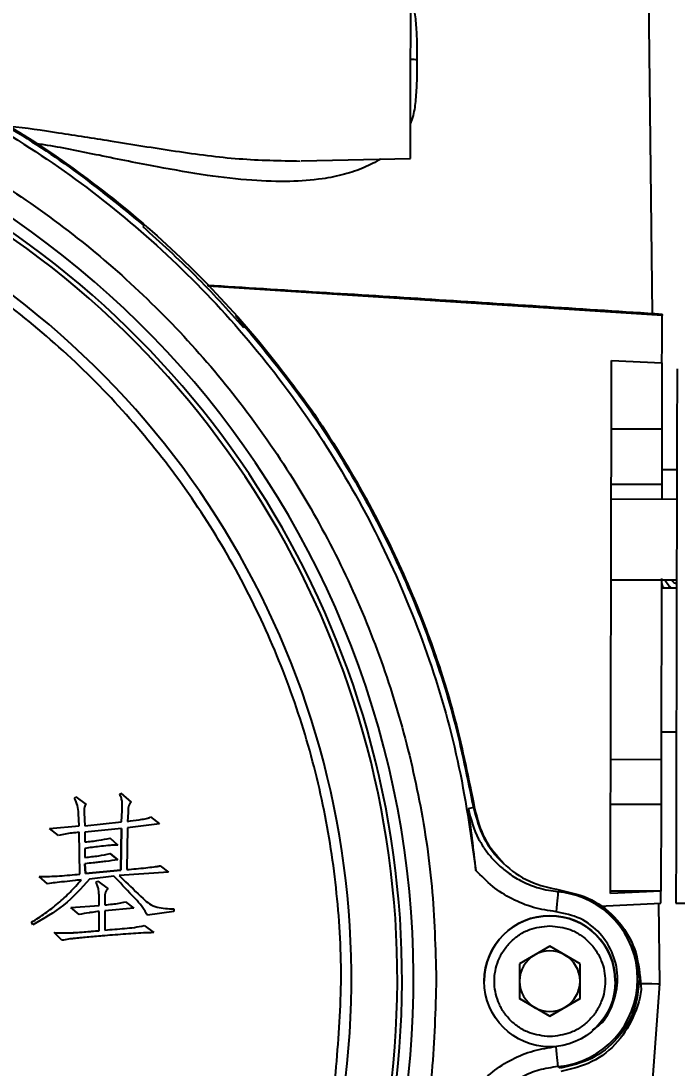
# Model space of a CAD drawing. Header units: millimetres. Extents: x 2085 to 4229, y 754 to 2271.
# Drawn here: x 2783 to 2848.1, y 2027.9 to 2131.8 of the extents above; entities that cross this region are included whole.
import ezdxf

# ---------------------------------------------------------------- set-up
doc = ezdxf.new("R2010")
doc.units = ezdxf.units.MM
doc.layers.add('AM_5', color=3, linetype='Continuous', lineweight=25)
doc.styles.add('SLDTEXTSTYLE1', font='txt.shx', dxfattribs={"width": 0.7, "bigfont": 'gbcbig.shx'})
doc.dimstyles.new('SLDDIMSTYLE12$0', dxfattribs={"dimtxt": 12, "dimasz": 10, "dimexe": 0, "dimexo": 0.0625, "dimgap": 0.875, "dimtad": 1, "dimdec": 1, "dimlfac": 1.8, "dimrnd": 1e-09, "dimzin": 12, "dimdsep": 46, "dimtxsty": 'SLDTEXTSTYLE1', "dimcen": 0.09, "dimdle": 8.16, "dimclrd": 3, "dimclre": 3, "dimadec": 0, "dimazin": 3, "dimtfac": 1, "dimtdec": 1, "dimtofl": 0, "dimtmove": 0, "dimatfit": 3, "dimfxl": 0, "dimfrac": 2, "dimtolj": 1, "dimlwd": 5, "dimlwe": 5, "dimarcsym": 0})

# ---------------------------------------------------------------- blocks, each defined once
blk = doc.blocks.new('*D57')
at = {"layer": 'AM_5', "color": 3, "lineweight": 5, "transparency": 16777216}
blk.add_line((2786.76, 2235.01), (2966.59, 2235.01), dxfattribs=at)
at = {"layer": 'AM_5', "color": 3, "linetype": 'Continuous', "lineweight": 5, "transparency": 16777216}
for p, q in [((2966.59, 2225.01), (2966.59, 1946.26)), ((2833.76, 1936.26), (2966.59, 1936.26))]:
    blk.add_line(p, q, dxfattribs=at)
at = {"layer": 'AM_5', "color": 3, "transparency": 16777216}
for points in [[(2964.92, 2225.01), (2968.26, 2225.01), (2966.59, 2235.01)], [(2964.92, 1946.26), (2968.26, 1946.26), (2966.59, 1936.26)]]:
    blk.add_solid(points, dxfattribs=at)
at = {"layer": 'Defpoints', "color": 0, "transparency": 16777216}
for p in [(2786.7, 2235.01), (2833.7, 1936.26), (2966.59, 1936.26)]:
    blk.add_point(p, dxfattribs=at)
at = {"layer": 'AM_5', "color": 0, "transparency": 16777216, "insert": (2959.71, 2085.63), "char_height": 12, "attachment_point": 5, "rotation": 90, "style": 'SLDTEXTSTYLE1'}
blk.add_mtext('\\A1;300', dxfattribs=at)

msp = doc.modelspace()

# ---------------------------------------------------------------- linework, layer by layer
at = {"color": 7, "linetype": 'Continuous', "lineweight": 25}
for p, q in [((2845.655, 2102.722), (2845.124, 2151.241)), ((2810.81, 2117.879), (2821.653, 2118.14)), ((2795.122, 2111.328), (2795.233, 2111.439)), ((2846.62, 2102.548), (2801.571, 2105.447)), ((2804.291, 2102.564), (2805.221, 2101.437)), ((2805.228, 2101.444), (2805.117, 2101.333)), ((2841.61, 2098.073), (2846.61, 2097.847)), ((2846.61, 2097.847), (2846.596, 2091.272)), ((2846.596, 2091.272), (2841.596, 2091.282)), ((2848.087, 2087.234), (2846.587, 2087.237)), ((2846.584, 2085.778), (2841.584, 2085.788)), ((2846.584, 2085.778), (2846.581, 2084.301)), ((2848.081, 2084.298), (2841.481, 2084.312)), ((2841.464, 2076.312), (2848.064, 2076.298)), ((2848.062, 2075.474), (2846.562, 2075.477)), ((2846.532, 2061.237), (2848.032, 2061.234)), ((2841.526, 2058.502), (2846.526, 2058.491)), ((2788.34, 2054.645), (2788.468, 2054.773)), ((2788.34, 2054.645), (2788.468, 2054.773)), ((2788.34, 2054.645), (2788.34, 2054.645)), ((2788.468, 2054.773), (2789.489, 2054.007)), ((2788.468, 2054.773), (2788.468, 2054.773)), ((2788.468, 2054.773), (2789.489, 2054.007)), ((2792.808, 2055.028), (2792.936, 2055.156)), ((2792.808, 2055.028), (2792.936, 2055.156)), ((2792.808, 2055.028), (2792.808, 2055.028)), ((2792.936, 2055.156), (2793.957, 2054.262)), ((2792.936, 2055.156), (2792.936, 2055.156)), ((2792.936, 2055.156), (2793.957, 2054.262)), ((2789.489, 2054.007), (2789.489, 2054.007)), ((2792.999, 2052.284), (2793.063, 2053.433)), ((2792.999, 2052.284), (2793.063, 2053.433)), ((2793.063, 2053.433), (2793.063, 2053.433)), ((2793.957, 2054.262), (2793.957, 2054.262)), ((2827.899, 2053.718), (2827.382, 2053.599)), ((2828.023, 2053.605), (2828.023, 2053.605)), ((2846.516, 2054.016), (2841.516, 2054.027)), ((2846.516, 2054.016), (2846.498, 2045.414)), ((2788.787, 2051.901), (2788.723, 2053.114)), ((2789.298, 2053.177), (2789.361, 2051.901)), ((2789.298, 2053.177), (2789.298, 2053.177)), ((2789.298, 2053.177), (2789.361, 2051.901)), ((2789.361, 2051.901), (2792.999, 2052.284)), ((2789.361, 2051.901), (2792.999, 2052.284)), ((2792.999, 2052.284), (2792.999, 2052.284)), ((2793.638, 2053.241), (2793.574, 2052.348)), ((2795.872, 2052.794), (2796.765, 2052.092)), ((2795.872, 2052.794), (2795.872, 2052.794)), ((2795.872, 2052.794), (2796.765, 2052.092)), ((2785.851, 2051.646), (2788.787, 2051.901)), ((2786.745, 2050.944), (2785.851, 2051.646)), ((2785.851, 2051.646), (2785.851, 2051.646)), ((2788.851, 2047.114), (2788.787, 2051.263)), ((2789.361, 2051.901), (2789.361, 2051.901)), ((2792.999, 2051.646), (2789.361, 2051.263)), ((2789.361, 2051.263), (2789.361, 2050.305)), ((2792.936, 2047.497), (2792.999, 2051.646)), ((2792.999, 2051.646), (2792.936, 2047.497)), ((2793.574, 2051.709), (2793.51, 2047.561)), ((2796.765, 2052.092), (2793.574, 2051.709)), ((2796.765, 2052.092), (2796.765, 2052.092)), ((2791.851, 2050.688), (2792.616, 2049.986)), ((2791.851, 2050.688), (2791.851, 2050.688)), ((2792.616, 2049.986), (2791.851, 2050.688)), ((2789.361, 2049.667), (2789.361, 2048.774)), ((2791.851, 2049.156), (2792.616, 2048.518)), ((2791.851, 2049.156), (2791.851, 2049.156)), ((2792.616, 2048.518), (2791.851, 2049.156)), ((2792.616, 2049.986), (2792.616, 2049.986)), ((2789.361, 2048.135), (2789.425, 2047.178)), ((2789.425, 2047.178), (2789.361, 2048.135)), ((2792.616, 2048.518), (2792.616, 2048.518)), ((2789.425, 2047.178), (2792.936, 2047.497)), ((2792.936, 2047.497), (2789.425, 2047.178)), ((2789.425, 2047.178), (2789.425, 2047.178)), ((2797.659, 2047.306), (2792.744, 2046.986)), ((2792.936, 2047.497), (2792.936, 2047.497)), ((2796.829, 2047.944), (2797.659, 2047.306)), ((2796.829, 2047.944), (2796.829, 2047.944)), ((2796.829, 2047.944), (2797.659, 2047.306)), ((2797.659, 2047.306), (2797.659, 2047.306)), ((2785.66, 2046.157), (2784.83, 2046.859)), ((2784.83, 2046.859), (2784.83, 2046.859)), ((2792.234, 2046.923), (2789.808, 2046.603)), ((2790.446, 2046.284), (2790.638, 2046.412)), ((2790.446, 2046.284), (2790.638, 2046.412)), ((2790.446, 2046.284), (2790.446, 2046.284)), ((2790.638, 2046.412), (2791.659, 2045.646)), ((2790.638, 2046.412), (2790.638, 2046.412)), ((2790.638, 2046.412), (2791.659, 2045.646)), ((2791.659, 2045.646), (2791.659, 2045.646)), ((2836.55, 2045.516), (2836.299, 2045.366)), ((2846.498, 2045.414), (2841.497, 2045.173)), ((2846.498, 2045.414), (2841.498, 2045.425)), ((2847.998, 2045.396), (2847.995, 2044.234)), ((2787.957, 2043.795), (2790.766, 2043.987)), ((2790.766, 2043.987), (2790.766, 2044.816)), ((2790.766, 2043.987), (2790.766, 2043.987)), ((2791.34, 2044.625), (2791.34, 2044.05)), ((2791.34, 2044.625), (2791.34, 2044.625)), ((2793.382, 2044.37), (2794.212, 2043.731)), ((2793.382, 2044.37), (2793.382, 2044.37)), ((2793.382, 2044.37), (2794.212, 2043.731)), ((2840.415, 2043.931), (2846.495, 2044.237)), ((2846.384, 2036.238), (2846.296, 2044.227)), ((2847.995, 2044.234), (2849.418, 2044.231)), ((2788.787, 2043.093), (2787.957, 2043.795)), ((2787.957, 2043.795), (2787.957, 2043.795)), ((2790.766, 2041.497), (2790.766, 2043.412)), ((2794.212, 2043.731), (2791.34, 2043.476)), ((2791.34, 2043.476), (2791.34, 2041.561)), ((2794.212, 2043.731), (2794.212, 2043.731)), ((2798.169, 2043.412), (2795.552, 2043.029)), ((2798.169, 2043.668), (2798.169, 2043.412)), ((2798.169, 2043.668), (2798.169, 2043.668)), ((2784.192, 2042.072), (2784.064, 2042.327)), ((2784.064, 2042.327), (2784.064, 2042.327)), ((2795.233, 2042.008), (2796.191, 2041.306)), ((2795.233, 2042.008), (2795.233, 2042.008)), ((2795.233, 2042.008), (2796.191, 2041.306)), ((2787.064, 2040.54), (2786.298, 2041.306)), ((2786.298, 2041.306), (2786.298, 2041.306)), ((2790.766, 2041.497), (2790.766, 2041.497)), ((2796.191, 2041.306), (2796.191, 2041.306)), ((2835.478, 2039.949), (2832.478, 2038.217)), ((2838.478, 2038.217), (2835.478, 2039.949)), ((2832.478, 2038.217), (2832.478, 2034.752)), ((2838.478, 2034.752), (2838.478, 2038.217)), ((2828.978, 2036.491), (2828.978, 2036.491)), ((2841.978, 2036.478), (2841.978, 2036.478)), ((2842.454, 1981.723), (2846.384, 2036.238)), ((2844.479, 2036.456), (2844.479, 2036.456)), ((2832.478, 2034.752), (2835.478, 2033.02)), ((2833.978, 2033.886), (2832.478, 2034.752)), ((2835.478, 2033.02), (2838.478, 2034.752)), ((2838.478, 2034.752), (2836.978, 2033.886)), ((2835.478, 2033.02), (2833.978, 2033.886)), ((2836.978, 2033.886), (2835.478, 2033.02)), ((2835.478, 2033.02), (2835.478, 2033.02)), ((2836.55, 2027.864), (2836.299, 2028.013))]:
    msp.add_line(p, q, dxfattribs=at)
at = {"color": 7, "linetype": 'Continuous', "lineweight": 25, "flags": 128}
for points in [[(2848.109, 2097.261), (2848.104, 2095.047), (2848.099, 2092.589), (2848.093, 2089.916), (2848.087, 2087.059), (2848.08, 2084.052), (2848.074, 2080.929), (2848.067, 2077.728), (2848.06, 2074.486), (2848.053, 2071.241), (2848.046, 2068.031), (2848.039, 2064.894), (2848.033, 2061.867), (2848.027, 2058.984), (2848.021, 2056.28), (2848.016, 2053.787), (2848.011, 2051.533), (2848.007, 2049.546), (2848.003, 2047.848), (2848, 2046.459), (2847.998, 2045.396)], [(2847.572, 2075.475), (2847.295, 2075.706), (2846.844, 2076.3)], [(2836.299, 2045.366), (2836.295, 2045.322), (2836.284, 2045.205), (2836.267, 2045.019), (2836.243, 2044.771), (2836.215, 2044.471), (2836.183, 2044.129), (2836.148, 2043.76), (2836.111, 2043.376)], [(2844.404, 2036.242), (2844.614, 2036.241), (2845.595, 2036.239), (2846.186, 2036.238), (2846.384, 2036.238)], [(2836.299, 2028.013), (2836.295, 2028.057), (2836.284, 2028.175), (2836.267, 2028.361), (2836.243, 2028.608), (2836.215, 2028.909), (2836.183, 2029.25), (2836.148, 2029.62), (2836.111, 2030.004)]]:
    msp.add_lwpolyline(points, dxfattribs=at)
at = {"color": 7, "linetype": 'Continuous', "lineweight": 25}
msp.add_circle((2835.478, 2036.484), 6.5, dxfattribs=at)
for centre, radius, start, end in [((2730.479, 2036.689), 91.48, 295.79271, 180), ((2822.371, 2139.473), 11.51, 266.68387, 269.63147), ((2730.479, 2036.689), 90.341, 353.64897, 186.35103), ((2730.479, 2036.689), 89.875, 353.64897, 186.35103), ((2730.479, 2036.689), 85.319, 353.33017, 186.66983), ((2835.479, 2036.69), 8.715, 275.40246, 84.59754), ((2835.478, 2036.485), 6.5, 359.93876, 179.93876), ((2835.478, 2036.485), 3, 120, 180), ((2835.478, 2036.485), 3, 60, 120), ((2835.478, 2036.485), 3, 0, 60), ((2835.478, 2036.485), 3, 180, 240), ((2835.478, 2036.485), 3, 300, 0), ((2835.478, 2036.485), 3, 240, 300)]:
    msp.add_arc(centre, radius, start, end, dxfattribs=at)
for points in [[(2821.653, 2118.14), (2821.653, 2118.177), (2821.653, 2118.25), (2821.655, 2118.836), (2821.657, 2119.746), (2821.659, 2120.981), (2821.663, 2122.482), (2821.666, 2124.196), (2821.67, 2126.056), (2821.674, 2127.99), (2821.678, 2129.924), (2821.682, 2131.784), (2821.686, 2133.498), (2821.689, 2135), (2821.692, 2136.234), (2821.694, 2137.144), (2821.695, 2137.73), (2821.695, 2137.803), (2821.695, 2137.84)], [(2741.268, 2134.363), (2744.92, 2133.839), (2752.223, 2132.791), (2762.866, 2129.672), (2773.109, 2125.464), (2782.81, 2120.108), (2791.849, 2113.704), (2800.112, 2106.322), (2807.493, 2098.06), (2813.898, 2089.021), (2819.253, 2079.32), (2823.461, 2069.077), (2826.58, 2058.434), (2827.629, 2051.131), (2828.153, 2047.479)], [(2747.507, 2134.11), (2750.421, 2133.522), (2756.248, 2132.346), (2764.743, 2129.593), (2772.972, 2126.146), (2780.843, 2121.946), (2788.343, 2117.101), (2792.936, 2113.326), (2795.233, 2111.439)], [(2747.811, 2134.161), (2751.105, 2133.475), (2757.694, 2132.102), (2767.246, 2128.781), (2776.429, 2124.577), (2785.132, 2119.442), (2793.269, 2113.452), (2800.753, 2106.665), (2807.509, 2099.151), (2813.464, 2090.989), (2818.562, 2082.264), (2822.727, 2073.063), (2826.006, 2063.496), (2827.351, 2056.902), (2828.023, 2053.605)], [(2730.479, 2130.43), (2733.547, 2130.343), (2739.682, 2130.169), (2748.796, 2128.766), (2757.734, 2126.541), (2766.41, 2123.433), (2774.739, 2119.495), (2782.642, 2114.757), (2790.043, 2109.269), (2796.87, 2103.081), (2803.058, 2096.254), (2808.547, 2088.853), (2813.284, 2080.95), (2817.222, 2072.62), (2820.33, 2063.945), (2822.555, 2055.007), (2823.958, 2045.893), (2824.132, 2039.757), (2824.219, 2036.69)], [(2814.195, 2026.899), (2814.449, 2029.852), (2814.958, 2035.759), (2814.534, 2044.657), (2813.243, 2053.46), (2811.014, 2062.078), (2807.895, 2070.414), (2803.915, 2078.375), (2799.12, 2085.873), (2793.561, 2092.824), (2787.302, 2099.152), (2780.412, 2104.786), (2772.967, 2109.664), (2765.05, 2113.73), (2756.749, 2116.945), (2748.156, 2119.25), (2739.367, 2120.705), (2733.442, 2120.885), (2730.479, 2120.975)], [(2805.117, 2101.333), (2803.54, 2103.088), (2800.388, 2106.599), (2796.877, 2109.751), (2795.122, 2111.328)], [(2846.61, 2097.847), (2846.612, 2098.807), (2846.616, 2100.727), (2846.619, 2101.941), (2846.62, 2102.548)], [(2805.228, 2101.444), (2807.115, 2099.147), (2810.89, 2094.554), (2815.735, 2087.054), (2819.935, 2079.183), (2823.382, 2070.954), (2826.135, 2062.459), (2827.311, 2056.632), (2827.899, 2053.718)], [(2841.497, 2045.173), (2841.498, 2045.61), (2841.5, 2046.483), (2841.504, 2048.462), (2841.51, 2050.887), (2841.516, 2053.762), (2841.523, 2057.02), (2841.53, 2060.602), (2841.539, 2064.441), (2841.547, 2068.465), (2841.556, 2072.597), (2841.565, 2076.76), (2841.574, 2080.876), (2841.582, 2084.867), (2841.59, 2088.66), (2841.598, 2092.174), (2841.605, 2095.383), (2841.608, 2097.176), (2841.61, 2098.073)], [(2846.596, 2091.272), (2846.595, 2090.876), (2846.593, 2090.084), (2846.59, 2088.574), (2846.587, 2087.043), (2846.585, 2086.199), (2846.584, 2085.778)], [(2846.526, 2058.491), (2846.525, 2058.245), (2846.524, 2057.754), (2846.522, 2056.623), (2846.519, 2055.334), (2846.517, 2054.455), (2846.516, 2054.016)], [(2836.55, 2045.516), (2837.603, 2045.273), (2839.711, 2044.789), (2842.265, 2042.702), (2844.029, 2039.916), (2844.256, 2037.765), (2844.369, 2036.69)], [(2846.495, 2044.237), (2846.495, 2044.287), (2846.496, 2044.386), (2846.497, 2045.072), (2846.498, 2045.414)], [(2824.219, 2036.69), (2824.132, 2033.622), (2823.958, 2027.487), (2822.555, 2018.373), (2820.33, 2009.435), (2817.222, 2000.759), (2813.284, 1992.43), (2808.547, 1984.527), (2803.058, 1977.126), (2796.87, 1970.299), (2790.043, 1964.111), (2782.642, 1958.622), (2774.739, 1953.885), (2766.41, 1949.946), (2757.734, 1946.839), (2748.796, 1944.614), (2739.682, 1943.21), (2733.547, 1943.036), (2730.479, 1942.949)], [(2844.369, 2036.69), (2844.256, 2035.614), (2844.029, 2033.464), (2842.265, 2030.677), (2839.711, 2028.591), (2837.603, 2028.106), (2836.55, 2027.864)]]:
    msp.add_open_spline(points, degree=3, dxfattribs=at)
for points, knots in [([(2747.811, 2134.161), (2750.477, 2133.621), (2755.923, 2132.518), (2764.048, 2129.95), (2772.259, 2126.6), (2780.426, 2122.322), (2788.201, 2117.362), (2792.918, 2113.439), (2795.183, 2111.555)], [0, 0, 0, 0, 0.1535242, 0.3136607, 0.480409, 0.6537687, 0.8337391, 1, 1, 1, 1]), ([(2821.687, 2133.965), (2821.765, 2133.754), (2822.019, 2133.072), (2822.18, 2131.719), (2822.3, 2129.928), (2822.298, 2128.65), (2822.297, 2127.963)], [0, 0, 0, 0, 0.1149044, 0.3730702, 0.6626095, 1, 1, 1, 1]), ([(2822.297, 2127.963), (2822.297, 2127.247), (2822.297, 2125.918), (2822.187, 2124.056), (2822.025, 2122.62), (2821.752, 2121.886), (2821.661, 2121.641)], [0, 0, 0, 0, 0.3327022, 0.6174452, 0.8718539, 1, 1, 1, 1]), ([(2781.537, 2121.344), (2781.658, 2121.335), (2783.409, 2121.203), (2786.861, 2120.67), (2792.356, 2119.809), (2798.34, 2118.831), (2804.659, 2117.984), (2808.709, 2117.913), (2810.72, 2117.877)], [0, 0, 0, 0, 0.0118812, 0.1717149, 0.3437603, 0.5639817, 0.7835609, 1, 1, 1, 1]), ([(2818.722, 2118.07), (2818.177, 2117.77), (2817.028, 2117.139), (2815.074, 2116.511), (2812.625, 2116.015), (2809.571, 2115.788), (2805.764, 2115.915), (2801.388, 2116.424), (2796.341, 2117.311), (2791.049, 2118.374), (2786.959, 2119.238), (2784.775, 2119.558), (2784.335, 2119.622)], [0, 0, 0, 0, 0.05917422, 0.12456737, 0.1945037, 0.29319372, 0.40381634, 0.5308787, 0.66921315, 0.82787427, 0.96536839, 1, 1, 1, 1]), ([(2846.621, 2102.66), (2839.009, 2103.152), (2823.964, 2104.123), (2808.918, 2105.067), (2801.484, 2105.533)], [0, 0, 0, 0, 0.5059249, 1, 1, 1, 1]), ([(2846.62, 2102.651), (2846.62, 2102.653), (2846.62, 2102.658), (2846.62, 2102.589), (2846.62, 2102.548)], [0, 0, 0, 0, 0.4124146, 1, 1, 1, 1]), ([(2805.532, 2101.06), (2807.093, 2099.238), (2811.033, 2094.638), (2815.824, 2087.134), (2820.196, 2078.854), (2823.523, 2070.855), (2826.255, 2062.418), (2827.429, 2056.564), (2828.023, 2053.605)], [0, 0, 0, 0, 0.1352933, 0.3415257, 0.5005703, 0.6633309, 0.8298076, 1, 1, 1, 1]), ([(2846.804, 2075.477), (2846.738, 2075.603), (2846.58, 2075.909), (2846.587, 2076.245), (2846.592, 2076.442)], [0, 0, 0, 0, 0.41316202, 1, 1, 1, 1]), ([(2848.063, 2075.885), (2848.03, 2075.901), (2847.875, 2075.975), (2847.699, 2076.117), (2847.583, 2076.259), (2847.551, 2076.299)], [0, 0, 0, 0, 0.1638544, 0.7694326, 1, 1, 1, 1]), ([(2846.564, 2076.149), (2846.563, 2075.72), (2846.559, 2073.986), (2846.552, 2070.873), (2846.544, 2067.055), (2846.537, 2063.596), (2846.53, 2060.606), (2846.527, 2059.196), (2846.526, 2058.491)], [0, 0, 0, 0, 0.061728, 0.2493824, 0.4370368, 0.6246912, 0.8123456, 1, 1, 1, 1]), ([(2788.723, 2053.114), (2788.707, 2053.382), (2788.675, 2053.916), (2788.452, 2054.403), (2788.34, 2054.645)], [0, 0, 0, 0, 0.5014294, 1, 1, 1, 1]), ([(2793.063, 2053.433), (2793.07, 2053.706), (2793.08, 2054.119), (2792.996, 2054.666), (2792.87, 2054.91), (2792.808, 2055.028)], [0, 0, 0, 0, 0.5004867, 0.7563958, 1, 1, 1, 1]), ([(2789.489, 2054.007), (2789.471, 2054.001), (2789.435, 2053.989), (2789.377, 2053.937), (2789.318, 2053.817), (2789.275, 2053.554), (2789.289, 2053.328), (2789.298, 2053.177)], [0, 0, 0, 0, 0.0627384, 0.1251056, 0.2501602, 0.4999525, 1, 1, 1, 1]), ([(2793.957, 2054.262), (2793.916, 2054.239), (2793.834, 2054.191), (2793.738, 2054.025), (2793.648, 2053.71), (2793.642, 2053.429), (2793.638, 2053.241)], [0, 0, 0, 0, 0.1246065, 0.249783, 0.4997551, 1, 1, 1, 1]), ([(2828.153, 2047.479), (2828.033, 2048.547), (2827.791, 2050.694), (2827.519, 2052.627), (2827.382, 2053.599)], [0, 0, 0, 0, 0.4975573, 1, 1, 1, 1]), ([(2827.382, 2053.599), (2827.657, 2052.564), (2828.027, 2051.172), (2828.982, 2049.637), (2829.661, 2048.757), (2830.476, 2047.918), (2831.494, 2047.092), (2832.806, 2046.31), (2834.435, 2045.648), (2835.658, 2045.463), (2836.299, 2045.366)], [0, 0, 0, 0, 0.2442896, 0.3290361, 0.4144899, 0.500125, 0.5979924, 0.7157703, 0.8510724, 1, 1, 1, 1]), ([(2827.899, 2053.718), (2828.18, 2052.686), (2828.741, 2050.624), (2830.76, 2048.08), (2833.409, 2046.198), (2835.502, 2045.743), (2836.55, 2045.516)], [0, 0, 0, 0, 0.2500466, 0.4994486, 0.7493959, 1, 1, 1, 1]), ([(2828.023, 2053.605), (2828.291, 2052.566), (2828.819, 2050.52), (2830.22, 2048.939), (2830.909, 2048.16)], [0, 0, 0, 0, 0.507606, 1, 1, 1, 1]), ([(2793.574, 2052.348), (2793.963, 2052.396), (2794.548, 2052.468), (2795.226, 2052.578), (2795.544, 2052.654), (2795.685, 2052.697), (2795.756, 2052.718), (2795.816, 2052.746), (2795.853, 2052.778), (2795.872, 2052.794)], [0, 0, 0, 0, 0.49995995, 0.74998201, 0.87472536, 0.91640606, 0.93767838, 0.96871216, 1, 1, 1, 1]), ([(2788.787, 2051.263), (2788.544, 2051.235), (2788.079, 2051.181), (2787.392, 2051.103), (2786.96, 2050.997), (2786.745, 2050.944)], [0, 0, 0, 0, 0.3550758, 0.6787643, 1, 1, 1, 1]), ([(2789.361, 2050.305), (2789.817, 2050.349), (2790.654, 2050.43), (2791.476, 2050.607), (2791.851, 2050.688)], [0, 0, 0, 0, 0.5444227, 1, 1, 1, 1]), ([(2792.616, 2049.986), (2792.446, 2049.986), (2792.118, 2049.986), (2791.509, 2049.927), (2790.832, 2049.852), (2790.074, 2049.761), (2789.598, 2049.698), (2789.361, 2049.667)], [0, 0, 0, 0, 0.15654374, 0.3002265, 0.55985572, 0.78134838, 1, 1, 1, 1]), ([(2789.361, 2048.774), (2789.817, 2048.817), (2790.654, 2048.898), (2791.476, 2049.076), (2791.851, 2049.156)], [0, 0, 0, 0, 0.5444227, 1, 1, 1, 1]), ([(2792.616, 2048.518), (2792.219, 2048.47), (2791.718, 2048.409), (2791.188, 2048.345), (2791.047, 2048.328), (2791.006, 2048.323), (2790.901, 2048.311), (2790.625, 2048.279), (2790.082, 2048.218), (2789.633, 2048.166), (2789.361, 2048.135)], [0, 0, 0, 0, 0.36644555, 0.46233408, 0.4884448, 0.49604177, 0.49999981, 0.58584167, 0.75000003, 1, 1, 1, 1]), ([(2784.83, 2046.859), (2785.501, 2046.876), (2786.845, 2046.91), (2788.182, 2047.046), (2788.851, 2047.114)], [0, 0, 0, 0, 0.4998338, 1, 1, 1, 1]), ([(2784.83, 2046.859), (2785.501, 2046.876), (2786.845, 2046.91), (2788.182, 2047.046), (2788.851, 2047.114)], [0, 0, 0, 0, 0.4998338, 1, 1, 1, 1]), ([(2793.51, 2047.561), (2793.821, 2047.589), (2794.451, 2047.645), (2795.354, 2047.73), (2796.048, 2047.812), (2796.525, 2047.876), (2796.728, 2047.921), (2796.829, 2047.944)], [0, 0, 0, 0, 0.2800254, 0.5679935, 0.8139788, 0.90683, 1, 1, 1, 1]), ([(2836.111, 2043.376), (2835.351, 2043.49), (2833.837, 2043.719), (2831.708, 2044.606), (2829.751, 2045.825), (2828.686, 2046.927), (2828.153, 2047.479)], [0, 0, 0, 0, 0.2507669, 0.5000113, 0.749245, 1, 1, 1, 1]), ([(2784.064, 2042.327), (2784.52, 2042.62), (2785.432, 2043.206), (2786.711, 2044.212), (2787.917, 2045.307), (2788.625, 2046.129), (2788.978, 2046.54)], [0, 0, 0, 0, 0.2500184, 0.50003, 0.7500152, 1, 1, 1, 1]), ([(2784.064, 2042.327), (2784.52, 2042.62), (2785.432, 2043.206), (2786.711, 2044.212), (2787.917, 2045.307), (2788.625, 2046.129), (2788.978, 2046.54)], [0, 0, 0, 0, 0.2500184, 0.50003, 0.7500152, 1, 1, 1, 1]), ([(2789.808, 2046.603), (2788.992, 2045.701), (2787.357, 2043.896), (2785.247, 2042.68), (2784.192, 2042.072)], [0, 0, 0, 0, 0.49972606, 1, 1, 1, 1]), ([(2788.978, 2046.54), (2788.787, 2046.519), (2788.234, 2046.46), (2787.663, 2046.397), (2786.993, 2046.324), (2786.44, 2046.262), (2785.905, 2046.19), (2785.66, 2046.157)], [0, 0, 0, 0, 0.1726098, 0.5000206, 0.5157116, 0.7774565, 1, 1, 1, 1]), ([(2790.766, 2044.816), (2790.757, 2045.07), (2790.744, 2045.451), (2790.633, 2045.951), (2790.509, 2046.173), (2790.446, 2046.284)], [0, 0, 0, 0, 0.5002034, 0.7503812, 1, 1, 1, 1]), ([(2795.552, 2043.029), (2795.455, 2043.211), (2795.061, 2043.943), (2793.852, 2045.18), (2792.832, 2046.279), (2792.234, 2046.923)], [0, 0, 0, 0, 0.1204989, 0.4845828, 1, 1, 1, 1]), ([(2792.744, 2046.986), (2792.88, 2046.855), (2793.675, 2046.088), (2794.657, 2045.127), (2795.736, 2044.119), (2796.781, 2043.699), (2797.613, 2043.68), (2798.169, 2043.668)], [0, 0, 0, 0, 0.0858222, 0.500579, 0.6255537, 0.7499526, 1, 1, 1, 1]), ([(2792.744, 2046.986), (2792.88, 2046.855), (2793.675, 2046.088), (2794.657, 2045.127), (2795.736, 2044.119), (2796.781, 2043.699), (2797.613, 2043.68), (2798.169, 2043.668)], [0, 0, 0, 0, 0.0858134, 0.500579, 0.6255537, 0.7499526, 1, 1, 1, 1]), ([(2791.659, 2045.646), (2791.618, 2045.622), (2791.536, 2045.573), (2791.426, 2045.416), (2791.317, 2045.1), (2791.331, 2044.815), (2791.34, 2044.625)], [0, 0, 0, 0, 0.1249641, 0.2504056, 0.5000303, 1, 1, 1, 1]), ([(2836.614, 2045.394), (2837.699, 2045.136), (2839.83, 2044.629), (2842.366, 2042.517), (2844.133, 2039.727), (2844.361, 2037.56), (2844.479, 2036.446)], [0, 0, 0, 0, 0.2552275, 0.5011918, 0.7437843, 1, 1, 1, 1]), ([(2791.34, 2044.05), (2791.588, 2044.078), (2792.057, 2044.131), (2792.744, 2044.204), (2793.171, 2044.315), (2793.382, 2044.37)], [0, 0, 0, 0, 0.3619719, 0.6841185, 1, 1, 1, 1]), ([(2790.766, 2043.412), (2790.537, 2043.38), (2790.242, 2043.338), (2789.911, 2043.291), (2789.478, 2043.228), (2789.115, 2043.157), (2788.787, 2043.093)], [0, 0, 0, 0, 0.3449558, 0.4462952, 0.5002092, 1, 1, 1, 1]), ([(2839.705, 2031.609), (2839.962, 2031.786), (2840.898, 2032.433), (2841.863, 2034.24), (2842.355, 2036.681), (2841.885, 2039.173), (2840.56, 2041.302), (2838.554, 2042.876), (2836.925, 2043.209), (2836.111, 2043.376)], [0, 0, 0, 0, 0.0591141, 0.2159284, 0.3727427, 0.5295571, 0.6863714, 0.8431857, 1, 1, 1, 1]), ([(2791.34, 2041.561), (2791.666, 2041.586), (2792.318, 2041.637), (2793.295, 2041.724), (2794.273, 2041.809), (2794.913, 2041.942), (2795.233, 2042.008)], [0, 0, 0, 0, 0.2501141, 0.5002263, 0.7503325, 1, 1, 1, 1]), ([(2835.478, 2030.984), (2834.787, 2031.058), (2833.722, 2031.171), (2832.442, 2031.857), (2831.562, 2032.567), (2830.847, 2033.448), (2830.183, 2034.728), (2829.846, 2036.484), (2830.183, 2038.241), (2830.847, 2039.521), (2831.562, 2040.402), (2832.442, 2041.112), (2833.722, 2041.798), (2834.787, 2041.911), (2835.478, 2041.984)], [0, 0, 0, 0, 0.1197284, 0.1841803, 0.25, 0.3158197, 0.3802716, 0.5, 0.6197284, 0.6841803, 0.75, 0.8158197, 0.8802716, 1, 1, 1, 1]), ([(2835.478, 2041.984), (2836.17, 2041.911), (2837.235, 2041.798), (2838.515, 2041.112), (2839.395, 2040.402), (2840.11, 2039.521), (2840.774, 2038.241), (2841.111, 2036.484), (2840.774, 2034.728), (2840.11, 2033.448), (2839.395, 2032.567), (2838.515, 2031.857), (2837.235, 2031.171), (2836.17, 2031.058), (2835.478, 2030.984)], [0, 0, 0, 0, 0.1197284, 0.1841803, 0.25, 0.3158197, 0.3802716, 0.5, 0.6197284, 0.6841803, 0.75, 0.8158197, 0.8802716, 1, 1, 1, 1]), ([(2786.298, 2041.306), (2786.73, 2041.29), (2787.725, 2041.252), (2789.215, 2041.366), (2790.27, 2041.455), (2790.766, 2041.497)], [0, 0, 0, 0, 0.289978, 0.6665707, 1, 1, 1, 1]), ([(2786.298, 2041.306), (2786.598, 2041.29), (2787.343, 2041.249), (2788.462, 2041.316), (2789.651, 2041.399), (2790.394, 2041.465), (2790.766, 2041.497)], [0, 0, 0, 0, 0.2013712, 0.4999053, 0.7499521, 1, 1, 1, 1]), ([(2796.191, 2041.306), (2795.849, 2041.297), (2795.176, 2041.279), (2794.169, 2041.21), (2793.145, 2041.138), (2792.115, 2041.059), (2791.166, 2040.979), (2790.324, 2040.912), (2789.586, 2040.846), (2788.892, 2040.78), (2788.284, 2040.716), (2787.679, 2040.656), (2787.29, 2040.583), (2787.064, 2040.54)], [0, 0, 0, 0, 0.111912, 0.2203794, 0.3303488, 0.4480332, 0.5586453, 0.6421864, 0.7244882, 0.8011937, 0.8704803, 0.9246662, 1, 1, 1, 1]), ([(2844.477, 2036.455), (2844.478, 2036.452), (2844.67, 2035.388), (2843.986, 2033.178), (2842.384, 2030.38), (2839.758, 2028.27), (2837.637, 2027.778), (2836.576, 2027.533)], [0, 0, 0, 0, 0.0007305, 0.2505479, 0.5003652, 0.7501826, 1, 1, 1, 1]), ([(2828.153, 2025.9), (2828.686, 2026.453), (2829.751, 2027.555), (2831.708, 2028.774), (2833.837, 2029.661), (2835.351, 2029.889), (2836.111, 2030.004)], [0, 0, 0, 0, 0.250755, 0.4999887, 0.7492331, 1, 1, 1, 1]), ([(2836.299, 2028.013), (2835.659, 2027.917), (2834.435, 2027.732), (2832.956, 2027.13), (2831.867, 2026.515), (2831.101, 2025.973), (2829.813, 2024.878), (2828.234, 2022.919), (2827.662, 2020.812), (2827.382, 2019.781)], [0, 0, 0, 0, 0.1490589, 0.284486, 0.365253, 0.4374072, 0.5004523, 0.7554674, 1, 1, 1, 1])]:
    msp.add_open_spline(points, degree=3, knots=knots, dxfattribs=at)

# ---------------------------------------------------------------- dimensions: what is measured, and where the dimension line sits
at = {"layer": 'AM_5'}
dim = msp.add_linear_dim(base=(2966.589, 1936.265), p1=(2786.697, 2235.005), p2=(2833.698, 1936.265), angle=90, text='300', dimstyle='SLDDIMSTYLE12$0', override={"dimlfac": 1, "dimpost": ''}, dxfattribs=at)
dim.commit()
dim.dimension.update_dxf_attribs({"geometry": '*D57', "text_midpoint": (2959.714, 2085.635)})

doc.saveas('drawing.dxf')
